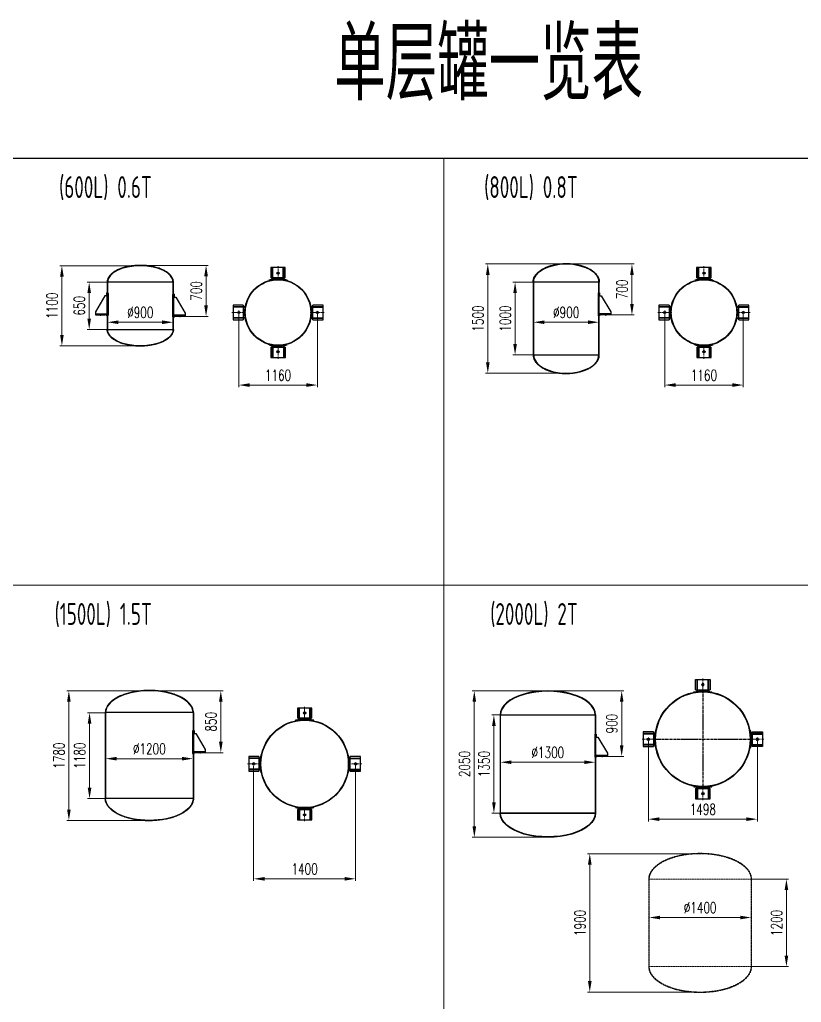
# Model space of a CAD drawing. Header units: inches. Extents: x -169 to 133840, y -13253 to 11464.
# Drawn here: x 54929 to 65666, y -2134 to 11364 of the extents above; entities that cross this region are included whole.
import ezdxf

# ---------------------------------------------------------------- set-up
doc = ezdxf.new("R2010")
doc.units = ezdxf.units.IN
doc.header["$MEASUREMENT"] = 0
for name, pattern in [('ACAD_ISO05W100', [33, 24, -3, 0, -3, 0, -3]), ('CENTER', [50.8, 31.75, -6.35, 6.35, -6.35]), ('DASHED2', [9.525, 6.35, -3.175])]:
    doc.linetypes.add(name, pattern=pattern)
for name, color, linetype, lineweight in [('00', 93, 'Continuous', 25), ('1', 1, 'Continuous', 15), ('cc', 93, 'Continuous', 15), ('sdh', 1, 'ACAD_ISO05W100', 13), ('中心线', 1, 'CENTER', 18)]:
    doc.layers.add(name, color=color, linetype=linetype, lineweight=lineweight)
doc.layers.add('3中心线层', color=1, linetype='CENTER')
doc.styles.get("Standard").update_dxf_attribs({"font": 'isocp.shx', "width": 0.707, "bigfont": 'hztxt.shx'})
doc.styles.add('style1', font='txt.shx', dxfattribs={"width": 0.7})
doc.dimstyles.new('iso-025', dxfattribs={"dimscale": 60, "dimtxt": 2.5, "dimasz": 2.5, "dimexe": 0.5, "dimexo": 0, "dimgap": 1, "dimtad": 1, "dimdec": 0, "dimdsep": 46, "dimtxsty": 'style1', "dimcen": 3, "dimclrd": 256, "dimclre": 256, "dimclrt": 256, "dimadec": 0, "dimazin": 2, "dimtfac": 1, "dimtdec": 0, "dimtmove": 0, "dimatfit": 0, "dimfxl": 0, "dimtolj": 1, "dimtzin": 0, "dimlwd": -1, "dimlwe": -1, "dimarcsym": 0})

# ---------------------------------------------------------------- blocks, each defined once
blk = doc.blocks.new('2t3')
for p, q in [((-4050, 4824), (-4050, 3474)), ((-4050, 4824), (-2738, 4824)), ((-4044, 3474), (-4044, 4824)), ((-2744, 4824), (-2744, 3474)), ((-2738, 4824), (-2738, 3474)), ((-4050, 3474), (-2738, 3474)), ((-2744, 3474), (-4044, 3474))]:
    blk.add_line(p, q)
for major_axis, ratio in [((656, 0), 0.504573), ((650, 0), 0.5)]:
    blk.add_ellipse((-3394, 4824), major_axis=major_axis, ratio=ratio, start_param=0, end_param=3.141593)
at = {"extrusion": (0, 0, -1)}
for major_axis, ratio in [((656, 0), 0.504573), ((650, 0), 0.5)]:
    blk.add_ellipse((-3394, 3474), major_axis=major_axis, ratio=ratio, start_param=0, end_param=3.141593, dxfattribs=at)
blk = doc.blocks.new('A1.5T3')
for p, q in [((5355, 15451), (5355, 15152)), ((5376, 15459), (5363, 15459)), ((5370, 15169), (5370, 15419)), ((5370, 15419), (5400, 15419)), ((5376, 15459), (5376, 15419)), ((5400, 15419), (5530, 15199)), ((5363, 15144), (5376, 15144)), ((5530, 15169), (5370, 15169)), ((5376, 15169), (5376, 15144)), ((5390, 15155), (5390, 15169)), ((5530, 15155), (5390, 15155)), ((5445, 15169), (5445, 15155)), ((5530, 15155), (5460, 15155)), ((5475, 15169), (5475, 15155)), ((5530, 15199), (5530, 15169)), ((5530, 15169), (5530, 15155))]:
    blk.add_line(p, q)
at = {"linetype": 'DASHED2'}
blk.add_line((5368, 15459), (5368, 15144), dxfattribs=at)
for centre, start, end in [((5363, 15451), 90, 180), ((5363, 15152), 180, 270)]:
    blk.add_arc(centre, 8, start, end)
at = {"layer": '中心线'}
blk.add_line((5460, 15144), (5460, 15182), dxfattribs=at)
blk = doc.blocks.new('*D4')
at = {"layer": 'cc'}
for p, q in [((61534, 1382), (61534, 1134)), ((62834, 1382), (62834, 1134)), ((61684, 1164), (62684, 1164))]:
    blk.add_line(p, q, dxfattribs=at)
for points in [[(61684, 1189), (61684, 1139), (61534, 1164)], [(62684, 1189), (62684, 1139), (62834, 1164)]]:
    blk.add_solid(points, dxfattribs=at)
at = {"layer": 'Defpoints', "color": 0}
for p in [(61534, 1382), (62834, 1382), (62834, 1164)]:
    blk.add_point(p, dxfattribs=at)
at = {"layer": 'cc', "insert": (62184, 1299), "char_height": 150, "attachment_point": 5, "style": 'style1'}
blk.add_mtext('\\A1;%%C1300', dxfattribs=at)
blk = doc.blocks.new('*D5')
at = {"layer": 'cc'}
for p, q in [((61528, 1814), (61413, 1814)), ((61443, 1664), (61443, 614)), ((61528, 464), (61413, 464))]:
    blk.add_line(p, q, dxfattribs=at)
for points in [[(61418, 1664), (61468, 1664), (61443, 1814)], [(61418, 614), (61468, 614), (61443, 464)]]:
    blk.add_solid(points, dxfattribs=at)
at = {"layer": 'Defpoints', "color": 0}
for p in [(61528, 1814), (61443, 464), (61528, 464)]:
    blk.add_point(p, dxfattribs=at)
at = {"layer": 'cc', "insert": (61308, 1139), "char_height": 150, "attachment_point": 5, "rotation": 90, "style": 'style1'}
blk.add_mtext('\\A1;1350', dxfattribs=at)
blk = doc.blocks.new('*D6')
at = {"layer": 'cc'}
for p, q in [((62184, 2145), (61144, 2145)), ((61174, 1995), (61174, 283)), ((62184, 133), (61144, 133))]:
    blk.add_line(p, q, dxfattribs=at)
for points in [[(61149, 1995), (61199, 1995), (61174, 2145)], [(61149, 283), (61199, 283), (61174, 133)]]:
    blk.add_solid(points, dxfattribs=at)
at = {"layer": 'Defpoints', "color": 0}
for p in [(62184, 2145), (61174, 133), (62184, 133)]:
    blk.add_point(p, dxfattribs=at)
at = {"layer": 'cc', "insert": (61039, 1139), "char_height": 150, "attachment_point": 5, "rotation": 90, "style": 'style1'}
blk.add_mtext('\\A1;2050', dxfattribs=at)
blk = doc.blocks.new('*D7')
at = {"layer": 'cc'}
for p, q in [((62184, 2145), (63228, 2145)), ((63198, 1995), (63198, 1395)), ((63002, 1245), (63228, 1245))]:
    blk.add_line(p, q, dxfattribs=at)
for points in [[(63173, 1995), (63223, 1995), (63198, 2145)], [(63173, 1395), (63223, 1395), (63198, 1245)]]:
    blk.add_solid(points, dxfattribs=at)
at = {"layer": 'Defpoints', "color": 0}
for p in [(62184, 2145), (63002, 1245), (63198, 1245)]:
    blk.add_point(p, dxfattribs=at)
at = {"layer": 'cc', "insert": (63063, 1695), "char_height": 150, "attachment_point": 5, "rotation": 90, "style": 'style1'}
blk.add_mtext('\\A1;900', dxfattribs=at)
blk = doc.blocks.new('A1.5T2')
for p, q in [((5072, 14699), (5070, 14691)), ((5095, 14664), (5095, 14524)), ((5095, 14664), (5115, 14664)), ((5115, 14524), (5115, 14684)), ((5115, 14684), (5115, 14654)), ((5115, 14664), (5115, 14524)), ((5115, 14654), (5123, 14654)), ((5123, 14683), (5123, 14524)), ((5123, 14664), (5267, 14664)), ((5267, 14683), (5267, 14524)), ((5275, 14654), (5267, 14654)), ((5275, 14684), (5275, 14524)), ((5275, 14664), (5295, 14664)), ((5295, 14524), (5295, 14664)), ((5317, 14699), (5319, 14691)), ((5095, 14524), (5295, 14524))]:
    blk.add_line(p, q)
blk.add_circle((5195, 14594), 15)
for radius, start, end in [(613, 258.2962, 270), (613, 258.2962, 281.7038), (605, 258.2962, 281.7038), (613, 270, 281.7038)]:
    blk.add_arc((5195, 15291), radius, start, end)
at = {"layer": '中心线'}
for p, q in [((5169, 14594), (5220, 14594)), ((5195, 14507), (5195, 14699))]:
    blk.add_line(p, q, dxfattribs=at)
blk = doc.blocks.new('*D13')
at = {"layer": 'cc'}
for p, q in [((63565, 1455), (63565, 352)), ((65062, 1455), (65062, 352)), ((63715, 382), (64912, 382))]:
    blk.add_line(p, q, dxfattribs=at)
for points in [[(63715, 407), (63715, 357), (63565, 382)], [(64912, 407), (64912, 357), (65062, 382)]]:
    blk.add_solid(points, dxfattribs=at)
at = {"layer": 'Defpoints', "color": 0}
for p in [(63565, 1455), (65062, 1455), (65062, 382)]:
    blk.add_point(p, dxfattribs=at)
at = {"layer": 'cc', "insert": (64313, 517), "char_height": 150, "attachment_point": 5, "style": 'style1'}
blk.add_mtext('\\A1;1498', dxfattribs=at)
blk = doc.blocks.new('*D83')
at = {"layer": 'cc'}
for p, q in [((61986, 7322), (61986, 7178)), ((62886, 7310), (62886, 7178)), ((62136, 7208), (62736, 7208))]:
    blk.add_line(p, q, dxfattribs=at)
for points in [[(62136, 7233), (62136, 7183), (61986, 7208)], [(62736, 7233), (62736, 7183), (62886, 7208)]]:
    blk.add_solid(points, dxfattribs=at)
at = {"layer": 'Defpoints', "color": 0}
for p in [(61986, 7322), (62886, 7310), (62886, 7208)]:
    blk.add_point(p, dxfattribs=at)
at = {"layer": 'cc', "insert": (62436, 7343), "char_height": 150, "attachment_point": 5, "style": 'style1'}
blk.add_mtext('\\A1;%%C900', dxfattribs=at)
blk = doc.blocks.new('*D82')
at = {"layer": 'cc'}
for p, q in [((61986, 7759), (61704, 7759)), ((61734, 7609), (61734, 6909)), ((61986, 6759), (61704, 6759))]:
    blk.add_line(p, q, dxfattribs=at)
for points in [[(61709, 7609), (61759, 7609), (61734, 7759)], [(61709, 6909), (61759, 6909), (61734, 6759)]]:
    blk.add_solid(points, dxfattribs=at)
at = {"layer": 'Defpoints', "color": 0}
for p in [(61986, 7759), (61734, 6759), (61986, 6759)]:
    blk.add_point(p, dxfattribs=at)
at = {"layer": 'cc', "insert": (61599, 7259), "char_height": 150, "attachment_point": 5, "rotation": 90, "style": 'style1'}
blk.add_mtext('\\A1;1000', dxfattribs=at)
blk = doc.blocks.new('*D86')
at = {"layer": 'cc'}
for p, q in [((62436, 8009), (61329, 8009)), ((61359, 7859), (61359, 6659)), ((62436, 6509), (61329, 6509))]:
    blk.add_line(p, q, dxfattribs=at)
for points in [[(61334, 7859), (61384, 7859), (61359, 8009)], [(61334, 6659), (61384, 6659), (61359, 6509)]]:
    blk.add_solid(points, dxfattribs=at)
at = {"layer": 'Defpoints', "color": 0}
for p in [(62436, 8009), (61359, 6509), (62436, 6509)]:
    blk.add_point(p, dxfattribs=at)
at = {"layer": 'cc', "insert": (61224, 7259), "char_height": 150, "attachment_point": 5, "rotation": 90, "style": 'style1'}
blk.add_mtext('\\A1;1500', dxfattribs=at)
blk = doc.blocks.new('*D85')
at = {"layer": 'cc'}
for p, q in [((62417, 8009), (63369, 8009)), ((63339, 7859), (63339, 7459)), ((63049, 7309), (63369, 7309))]:
    blk.add_line(p, q, dxfattribs=at)
for points in [[(63314, 7859), (63364, 7859), (63339, 8009)], [(63314, 7459), (63364, 7459), (63339, 7309)]]:
    blk.add_solid(points, dxfattribs=at)
at = {"layer": 'Defpoints', "color": 0}
for p in [(62417, 8009), (63049, 7309), (63339, 7309)]:
    blk.add_point(p, dxfattribs=at)
at = {"layer": 'cc', "insert": (63204, 7659), "char_height": 150, "attachment_point": 5, "rotation": 90, "style": 'style1'}
blk.add_mtext('\\A1;700', dxfattribs=at)
blk = doc.blocks.new('*D84')
at = {"layer": 'cc'}
for p, q in [((63789, 7317), (63789, 6315)), ((64868, 7314), (64868, 6315)), ((64718, 6345), (63939, 6345))]:
    blk.add_line(p, q, dxfattribs=at)
for points in [[(63939, 6370), (63939, 6320), (63789, 6345)], [(64718, 6370), (64718, 6320), (64868, 6345)]]:
    blk.add_solid(points, dxfattribs=at)
at = {"layer": 'Defpoints', "color": 0}
for p in [(63789, 7317), (64868, 7314), (63789, 6345)]:
    blk.add_point(p, dxfattribs=at)
at = {"layer": 'cc', "insert": (64328, 6480), "char_height": 150, "attachment_point": 5, "style": 'style1'}
blk.add_mtext('\\A1;1160', dxfattribs=at)
blk = doc.blocks.new('A$C62C40F03')
for p, q in [((157, 224), (17, 224)), ((17, 224), (17, 24)), ((17, 204), (177, 204)), ((157, 204), (17, 204)), ((178, 196), (17, 196)), ((147, 204), (147, 196)), ((180, 204), (147, 204)), ((157, 224), (157, 204)), ((157, 196), (157, 52)), ((191, 249), (199, 246)), ((178, 52), (17, 52)), ((180, 44), (17, 44)), ((17, 24), (157, 24)), ((147, 44), (147, 52)), ((157, 44), (157, 24)), ((191, 0), (199, 2))]:
    blk.add_line(p, q)
blk.add_circle((95, 124), 15)
for radius in [403, 395]:
    blk.add_arc((575, 124), radius, 162.0277, 197.9723)
at = {"layer": '中心线'}
for p, q in [((95, 150), (95, 99)), ((0, 124), (192, 124))]:
    blk.add_line(p, q, dxfattribs=at)
blk = doc.blocks.new('A$C4A6F5BDD')
blk.add_blockref('A$C62C40F03', (0, 0))
blk = doc.blocks.new('*D88')
at = {"layer": 'cc'}
for p, q in [((56110, 1261), (56110, 1183)), ((57310, 1269), (57310, 1183)), ((56260, 1213), (57160, 1213))]:
    blk.add_line(p, q, dxfattribs=at)
for points in [[(56260, 1238), (56260, 1188), (56110, 1213)], [(57160, 1238), (57160, 1188), (57310, 1213)]]:
    blk.add_solid(points, dxfattribs=at)
at = {"layer": 'Defpoints', "color": 0}
for p in [(56110, 1261), (57310, 1269), (57310, 1213)]:
    blk.add_point(p, dxfattribs=at)
at = {"layer": 'cc', "insert": (56710, 1348), "char_height": 150, "attachment_point": 5, "style": 'style1'}
blk.add_mtext('\\A1;%%C1200', dxfattribs=at)
blk = doc.blocks.new('*D89')
at = {"layer": 'cc'}
for p, q in [((56110, 1845), (55859, 1845)), ((55889, 1695), (55889, 815)), ((56110, 665), (55859, 665))]:
    blk.add_line(p, q, dxfattribs=at)
for points in [[(55864, 1695), (55914, 1695), (55889, 1845)], [(55864, 815), (55914, 815), (55889, 665)]]:
    blk.add_solid(points, dxfattribs=at)
at = {"layer": 'Defpoints', "color": 0}
for p in [(56110, 1845), (55889, 665), (56110, 665)]:
    blk.add_point(p, dxfattribs=at)
at = {"layer": 'cc', "insert": (55754, 1255), "char_height": 150, "attachment_point": 5, "rotation": 90, "style": 'style1'}
blk.add_mtext('\\A1;1180', dxfattribs=at)
blk = doc.blocks.new('*D90')
at = {"layer": 'cc'}
for p, q in [((56710, 2145), (55575, 2145)), ((55605, 1995), (55605, 515)), ((56710, 365), (55575, 365))]:
    blk.add_line(p, q, dxfattribs=at)
for points in [[(55580, 1995), (55630, 1995), (55605, 2145)], [(55580, 515), (55630, 515), (55605, 365)]]:
    blk.add_solid(points, dxfattribs=at)
at = {"layer": 'Defpoints', "color": 0}
for p in [(56710, 2145), (55605, 365), (56710, 365)]:
    blk.add_point(p, dxfattribs=at)
at = {"layer": 'cc', "insert": (55470, 1255), "char_height": 150, "attachment_point": 5, "rotation": 90, "style": 'style1'}
blk.add_mtext('\\A1;1780', dxfattribs=at)
blk = doc.blocks.new('*D91')
at = {"layer": 'cc'}
for p, q in [((56710, 2145), (57722, 2145)), ((57692, 1995), (57692, 1445)), ((57478, 1295), (57722, 1295))]:
    blk.add_line(p, q, dxfattribs=at)
for points in [[(57667, 1995), (57717, 1995), (57692, 2145)], [(57667, 1445), (57717, 1445), (57692, 1295)]]:
    blk.add_solid(points, dxfattribs=at)
at = {"layer": 'Defpoints', "color": 0}
for p in [(56710, 2145), (57478, 1295), (57692, 1295)]:
    blk.add_point(p, dxfattribs=at)
at = {"layer": 'cc', "insert": (57557, 1720), "char_height": 150, "attachment_point": 5, "rotation": 90, "style": 'style1'}
blk.add_mtext('\\A1;850', dxfattribs=at)
blk = doc.blocks.new('*D92')
at = {"layer": 'cc'}
for p, q in [((58143, 1116), (58143, -467)), ((59543, 1116), (59543, -467)), ((58293, -437), (59393, -437))]:
    blk.add_line(p, q, dxfattribs=at)
for points in [[(58293, -412), (58293, -462), (58143, -437)], [(59393, -412), (59393, -462), (59543, -437)]]:
    blk.add_solid(points, dxfattribs=at)
at = {"layer": 'Defpoints', "color": 0}
for p in [(58143, 1116), (59543, 1116), (59543, -437)]:
    blk.add_point(p, dxfattribs=at)
at = {"layer": 'cc', "insert": (58843, -302), "char_height": 150, "attachment_point": 5, "style": 'style1'}
blk.add_mtext('\\A1;1400', dxfattribs=at)
blk = doc.blocks.new('*D138')
at = {"layer": 'cc'}
for p, q in [((64276, -93), (62730, -93)), ((62760, -243), (62760, -1843)), ((64276, -1993), (62730, -1993))]:
    blk.add_line(p, q, dxfattribs=at)
for points in [[(62735, -243), (62785, -243), (62760, -93)], [(62735, -1843), (62785, -1843), (62760, -1993)]]:
    blk.add_solid(points, dxfattribs=at)
at = {"layer": 'Defpoints', "color": 0}
for p in [(64276, -93), (62760, -1993), (64276, -1993)]:
    blk.add_point(p, dxfattribs=at)
at = {"layer": 'cc', "insert": (62625, -1043), "char_height": 150, "attachment_point": 5, "rotation": 90, "style": 'style1'}
blk.add_mtext('\\A1;1900', dxfattribs=at)
blk = doc.blocks.new('*D139')
at = {"layer": 'cc'}
for p, q in [((64982, -443), (65491, -443)), ((65461, -593), (65461, -1493)), ((64982, -1643), (65491, -1643))]:
    blk.add_line(p, q, dxfattribs=at)
for points in [[(65436, -593), (65486, -593), (65461, -443)], [(65436, -1493), (65486, -1493), (65461, -1643)]]:
    blk.add_solid(points, dxfattribs=at)
at = {"layer": 'Defpoints', "color": 0}
for p in [(64982, -443), (64982, -1643), (65461, -1643)]:
    blk.add_point(p, dxfattribs=at)
at = {"layer": 'cc', "insert": (65326, -1043), "char_height": 150, "attachment_point": 5, "rotation": 90, "style": 'style1'}
blk.add_mtext('\\A1;1200', dxfattribs=at)
blk = doc.blocks.new('*D140')
at = {"layer": 'cc'}
for p, q in [((63576, -898), (63576, -999)), ((64976, -894), (64976, -999)), ((63726, -969), (64826, -969))]:
    blk.add_line(p, q, dxfattribs=at)
for points in [[(63726, -944), (63726, -994), (63576, -969)], [(64826, -944), (64826, -994), (64976, -969)]]:
    blk.add_solid(points, dxfattribs=at)
at = {"layer": 'Defpoints', "color": 0}
for p in [(63576, -898), (64976, -894), (64976, -969)]:
    blk.add_point(p, dxfattribs=at)
at = {"layer": 'cc', "insert": (64276, -834), "char_height": 150, "attachment_point": 5, "style": 'style1'}
blk.add_mtext('\\A1;%%C1400', dxfattribs=at)
blk = doc.blocks.new('*D151')
at = {"layer": 'cc'}
for p, q in [((57939, 7317), (57939, 6315)), ((59018, 7314), (59018, 6315)), ((58868, 6345), (58089, 6345))]:
    blk.add_line(p, q, dxfattribs=at)
for points in [[(58089, 6370), (58089, 6320), (57939, 6345)], [(58868, 6370), (58868, 6320), (59018, 6345)]]:
    blk.add_solid(points, dxfattribs=at)
at = {"layer": 'Defpoints', "color": 0}
for p in [(57939, 7317), (59018, 7314), (57939, 6345)]:
    blk.add_point(p, dxfattribs=at)
at = {"layer": 'cc', "insert": (58478, 6480), "char_height": 150, "attachment_point": 5, "style": 'style1'}
blk.add_mtext('\\A1;1160', dxfattribs=at)
blk = doc.blocks.new('*D150')
at = {"layer": 'cc'}
for p, q in [((56586, 7989), (57519, 7989)), ((57489, 7839), (57489, 7439)), ((57204, 7289), (57519, 7289))]:
    blk.add_line(p, q, dxfattribs=at)
for points in [[(57464, 7839), (57514, 7839), (57489, 7989)], [(57464, 7439), (57514, 7439), (57489, 7289)]]:
    blk.add_solid(points, dxfattribs=at)
at = {"layer": 'Defpoints', "color": 0}
for p in [(56586, 7989), (57204, 7289), (57489, 7289)]:
    blk.add_point(p, dxfattribs=at)
at = {"layer": 'cc', "insert": (57354, 7639), "char_height": 150, "attachment_point": 5, "rotation": 90, "style": 'style1'}
blk.add_mtext('\\A1;700', dxfattribs=at)
blk = doc.blocks.new('*D152')
at = {"layer": 'cc'}
for p, q in [((56586, 7984), (55479, 7984)), ((55509, 7834), (55509, 7034)), ((56586, 6884), (55479, 6884))]:
    blk.add_line(p, q, dxfattribs=at)
for points in [[(55484, 7834), (55534, 7834), (55509, 7984)], [(55484, 7034), (55534, 7034), (55509, 6884)]]:
    blk.add_solid(points, dxfattribs=at)
at = {"layer": 'Defpoints', "color": 0}
for p in [(56586, 7984), (55509, 6884), (56586, 6884)]:
    blk.add_point(p, dxfattribs=at)
at = {"layer": 'cc', "insert": (55374, 7434), "char_height": 150, "attachment_point": 5, "rotation": 90, "style": 'style1'}
blk.add_mtext('\\A1;1100', dxfattribs=at)
blk = doc.blocks.new('*D149')
at = {"layer": 'cc'}
for p, q in [((56136, 7759), (55854, 7759)), ((55884, 7609), (55884, 7259)), ((56136, 7109), (55854, 7109))]:
    blk.add_line(p, q, dxfattribs=at)
for points in [[(55859, 7609), (55909, 7609), (55884, 7759)], [(55859, 7259), (55909, 7259), (55884, 7109)]]:
    blk.add_solid(points, dxfattribs=at)
at = {"layer": 'Defpoints', "color": 0}
for p in [(56136, 7759), (55884, 7109), (56136, 7109)]:
    blk.add_point(p, dxfattribs=at)
at = {"layer": 'cc', "insert": (55749, 7434), "char_height": 150, "attachment_point": 5, "rotation": 90, "style": 'style1'}
blk.add_mtext('\\A1;650', dxfattribs=at)
blk = doc.blocks.new('*D148')
at = {"layer": 'cc'}
for p, q in [((56136, 7322), (56136, 7178)), ((57036, 7310), (57036, 7178)), ((56286, 7208), (56886, 7208))]:
    blk.add_line(p, q, dxfattribs=at)
for points in [[(56286, 7233), (56286, 7183), (56136, 7208)], [(56886, 7233), (56886, 7183), (57036, 7208)]]:
    blk.add_solid(points, dxfattribs=at)
at = {"layer": 'Defpoints', "color": 0}
for p in [(56136, 7322), (57036, 7310), (57036, 7208)]:
    blk.add_point(p, dxfattribs=at)
at = {"layer": 'cc', "insert": (56586, 7343), "char_height": 150, "attachment_point": 5, "style": 'style1'}
blk.add_mtext('\\A1;%%C900', dxfattribs=at)

msp = doc.modelspace()

# ---------------------------------------------------------------- linework, layer by layer
for p, q in [((57041, 7759.3), (56131, 7759.3)), ((56131, 7759.3), (56131, 7109.3)), ((56136, 7759.3), (56136, 7109.3)), ((57036, 7109.3), (57036, 7759.3)), ((57041, 7109.3), (57041, 7759.3)), ((61981, 7759.3), (61981, 6759.3)), ((62886, 7759.3), (61986, 7759.3)), ((61986, 7759.3), (61986, 6759.3)), ((62886, 6759.3), (62886, 7759.3)), ((62891, 6759.3), (62891, 7759.3)), ((56136, 7109.3), (57036, 7109.3)), ((61986, 6759.3), (62886, 6759.3)), ((58943.2, 1909.2), (58743.2, 1909.2)), ((58743.2, 1909.2), (58743.2, 1769.2)), ((58763.2, 1749.2), (58763.2, 1909.2)), ((58771.2, 1750.4), (58771.2, 1909.2)), ((58915.2, 1750.4), (58915.2, 1909.2)), ((58923.2, 1909.2), (58923.2, 1749.2)), ((58923.2, 1769.2), (58923.2, 1909.2)), ((58943.2, 1769.2), (58943.2, 1909.2)), ((56105.2, 1845.2), (56105.2, 665.2)), ((57310.2, 1845.2), (56110.2, 1845.2)), ((56110.2, 1845.2), (56110.2, 665.2)), ((57310.2, 1845.2), (57310.2, 665.2)), ((57315.2, 1845.2), (57315.2, 665.2)), ((58763.2, 1769.2), (58743.2, 1769.2)), ((58763.2, 1779.2), (58771.2, 1779.2)), ((58915.2, 1769.2), (58771.2, 1769.2)), ((58923.2, 1779.2), (58915.2, 1779.2)), ((58923.2, 1749.2), (58923.2, 1779.2)), ((58943.2, 1769.2), (58923.2, 1769.2)), ((58720.4, 1733.8), (58718.8, 1741.7)), ((58965.9, 1733.8), (58967.5, 1741.7)), ((58075.4, 1241.4), (58075.4, 1041.4)), ((58215.4, 1241.4), (58075.4, 1241.4)), ((58215.4, 1221.4), (58075.4, 1221.4)), ((58075.4, 1221.4), (58235.4, 1221.4)), ((58235.4, 1221.4), (58205.4, 1221.4)), ((58205.4, 1221.4), (58205.4, 1213.4)), ((58215.4, 1241.4), (58215.4, 1221.4)), ((58250.7, 1264.1), (58242.9, 1265.7)), ((59435.6, 1264.1), (59443.4, 1265.7)), ((59450.9, 1221.4), (59610.9, 1221.4)), ((59470.9, 1221.4), (59470.9, 1241.4)), ((59610.9, 1241.4), (59470.9, 1241.4)), ((59480.9, 1221.4), (59480.9, 1213.4)), ((59610.9, 1041.4), (59610.9, 1241.4)), ((58234.2, 1213.4), (58075.4, 1213.4)), ((58215.4, 1213.4), (58215.4, 1069.4)), ((59452.1, 1213.4), (59610.9, 1213.4)), ((59470.9, 1069.4), (59470.9, 1213.4)), ((58234.2, 1069.4), (58075.4, 1069.4)), ((58235.4, 1061.4), (58075.4, 1061.4)), ((58075.4, 1041.4), (58215.4, 1041.4)), ((58205.4, 1061.4), (58205.4, 1069.4)), ((58215.4, 1061.4), (58215.4, 1041.4)), ((58250.7, 1018.7), (58242.9, 1017)), ((59435.6, 1018.7), (59443.4, 1017)), ((59450.9, 1061.4), (59480.9, 1061.4)), ((59610.9, 1061.4), (59450.9, 1061.4)), ((59452.1, 1069.4), (59610.9, 1069.4)), ((59470.9, 1041.4), (59470.9, 1061.4)), ((59470.9, 1061.4), (59610.9, 1061.4)), ((59470.9, 1041.4), (59610.9, 1041.4)), ((59480.9, 1061.4), (59480.9, 1069.4)), ((57310.2, 665.2), (56110.2, 665.2)), ((58720.4, 549), (58718.8, 541.1)), ((58965.9, 549), (58967.5, 541.1)), ((58743.2, 513.6), (58763.2, 513.6)), ((58743.2, 513.6), (58743.2, 373.6)), ((58763.2, 533.6), (58763.2, 503.6)), ((58763.2, 373.6), (58763.2, 533.6)), ((58763.2, 513.6), (58763.2, 373.6)), ((58763.2, 503.6), (58771.2, 503.6)), ((58771.2, 532.4), (58771.2, 373.6)), ((58771.2, 513.6), (58915.2, 513.6)), ((58915.2, 532.4), (58915.2, 373.6)), ((58923.2, 503.6), (58915.2, 503.6)), ((58923.2, 533.6), (58923.2, 373.6)), ((58923.2, 513.6), (58943.2, 513.6)), ((58943.2, 373.6), (58943.2, 513.6)), ((58743.2, 373.6), (58943.2, 373.6))]:
    msp.add_line(p, q)
for centre, radius in [((58478.3, 7342), 455), ((58478.3, 7342), 450), ((58478.3, 7342), 450), ((58478.3, 7342), 450), ((64328.3, 7342), 455), ((64328.3, 7342), 450), ((64328.3, 7342), 450), ((64328.3, 7342), 450), ((64313.3, 1480.3), 656), ((64313.3, 1480.3), 650), ((58843.2, 1841.2), 15), ((58843.2, 1141.4), 605), ((58843.2, 1141.4), 600), ((58143.4, 1141.4), 15), ((59542.9, 1141.4), 15), ((58843.2, 441.6), 15)]:
    msp.add_circle(centre, radius)
for radius, start, end in [(613, 78.29618, 101.70382), (613, 90, 101.70382), (605, 78.29618, 101.70382), (613, 78.29618, 90), (613, 168.29618, 180), (613, 168.29618, 191.70382), (605, 168.29618, 191.70382), (605, 348.29618, 11.70382), (613, 348.29618, 11.70382), (613, 0, 11.70382), (613, 180, 191.70382), (613, 348.29618, 0), (613, 258.29618, 281.70382), (613, 258.29618, 270), (605, 258.29618, 281.70382), (613, 270, 281.70382)]:
    msp.add_arc((58843.2, 1141.4), radius, start, end)
for centre, major_axis, ratio in [((56586, 7759.3), (-450, 0), 0.5), ((62436, 6759.3), (450, 0), 0.5555556), ((56710.2, 1845.2), (-600, 0), 0.5)]:
    msp.add_ellipse(centre, major_axis=major_axis, ratio=ratio, start_param=3.1415927, end_param=6.2831853)
at = {"extrusion": (0, 0, -1)}
for centre, major_axis, ratio in [((62436, 7759.3), (450, 0), 0.5555556), ((56586, 7109.3), (-450, 0), 0.5), ((56710.2, 665.2), (-600, 0), 0.5)]:
    msp.add_ellipse(centre, major_axis=major_axis, ratio=ratio, start_param=3.1415927, end_param=6.2831853, dxfattribs=at)
for points, knots in [([(57041, 7759.3), (57041, 7766.5), (57040.3, 7773.8), (57037.6, 7788.3), (57035.6, 7795.4), (57028.9, 7813.4), (57023.3, 7824), (57009.3, 7844.6), (57000.9, 7854.6), (56981.4, 7873.9), (56970.3, 7883.2), (56945.7, 7900.9), (56932.2, 7909.2), (56903, 7924.9), (56887.3, 7932.2), (56854.1, 7945.6), (56836.5, 7951.8), (56799.9, 7962.7), (56780.8, 7967.5), (56741.5, 7975.8), (56721.3, 7979.2), (56680.1, 7984.6), (56659.1, 7986.6), (56616.9, 7989), (56595.5, 7989.5), (56553, 7988.9), (56531.7, 7987.9), (56489.8, 7984.4), (56469, 7981.8), (56428.4, 7975.4), (56408.6, 7971.4), (56370.2, 7962.2), (56351.6, 7956.9), (56316.2, 7945), (56299.3, 7938.4), (56267.4, 7924.1), (56252.5, 7916.4), (56224.9, 7900), (56212.3, 7891.3), (56189.5, 7873), (56179.4, 7863.4), (56161.9, 7843.6), (56154.5, 7833.3), (56142.6, 7812.3), (56138.1, 7801.5), (56132.4, 7780.2), (56131, 7769.7), (56131, 7759.3)], [3.1415927, 3.1415927, 3.1415927, 3.1415927, 3.2343942, 3.2343942, 3.3271956, 3.3271956, 3.4683116, 3.4683116, 3.6094276, 3.6094276, 3.7505436, 3.7505436, 3.8916596, 3.8916596, 4.0327756, 4.0327756, 4.1738915, 4.1738915, 4.3150075, 4.3150075, 4.4561235, 4.4561235, 4.5972395, 4.5972395, 4.7383555, 4.7383555, 4.8794715, 4.8794715, 5.0205874, 5.0205874, 5.1617034, 5.1617034, 5.3028194, 5.3028194, 5.4439354, 5.4439354, 5.5850514, 5.5850514, 5.7261673, 5.7261673, 5.8672833, 5.8672833, 6.0083993, 6.0083993, 6.1495153, 6.1495153, 6.2831853, 6.2831853, 6.2831853, 6.2831853]), ([(61981, 7759.3), (61981, 7767.3), (61981.7, 7775.4), (61984.9, 7794.7), (61988.2, 7806), (61997.4, 7828.2), (62003.2, 7839), (62017.5, 7860.2), (62025.9, 7870.5), (62044.9, 7890.4), (62055.6, 7899.9), (62079.1, 7918.1), (62092, 7926.8), (62119.5, 7943), (62134.2, 7950.6), (62165.3, 7964.7), (62181.7, 7971.2), (62215.8, 7982.8), (62233.6, 7988), (62270.1, 7997), (62288.9, 8000.9), (62327.3, 8007.2), (62346.8, 8009.6), (62386.3, 8013), (62406.2, 8014), (62446.2, 8014.5), (62466.2, 8014), (62505.9, 8011.5), (62525.6, 8009.5), (62564.4, 8004.2), (62583.5, 8000.8), (62620.7, 7992.7), (62638.8, 7987.9), (62673.8, 7977.1), (62690.7, 7971), (62722.8, 7957.7), (62738.1, 7950.5), (62766.9, 7934.9), (62780.3, 7926.6), (62805.2, 7909), (62816.6, 7899.7), (62837.2, 7880.4), (62846.3, 7870.3), (62862.2, 7849.5), (62868.9, 7838.8), (62879.8, 7816.9), (62883.9, 7805.8), (62889.5, 7783.2), (62890.9, 7771.7), (62891, 7760), (62891, 7759.6), (62891, 7759.3)], [3.1415927, 3.1415927, 3.1415927, 3.1415927, 3.2347411, 3.2347411, 3.3671062, 3.3671062, 3.4994713, 3.4994713, 3.6318364, 3.6318364, 3.7642015, 3.7642015, 3.8965666, 3.8965666, 4.0289318, 4.0289318, 4.1612969, 4.1612969, 4.293662, 4.293662, 4.4260271, 4.4260271, 4.5583922, 4.5583922, 4.6907573, 4.6907573, 4.8231225, 4.8231225, 4.9554876, 4.9554876, 5.0878527, 5.0878527, 5.2202178, 5.2202178, 5.3525829, 5.3525829, 5.484948, 5.484948, 5.6173132, 5.6173132, 5.7496783, 5.7496783, 5.8820434, 5.8820434, 6.0144085, 6.0144085, 6.1467736, 6.1467736, 6.2791388, 6.2791388, 6.2831853, 6.2831853, 6.2831853, 6.2831853]), ([(57041, 7109.3), (57041, 7102), (57040.3, 7094.7), (57037.6, 7080.3), (57035.6, 7073.1), (57028.9, 7055.2), (57023.3, 7044.6), (57009.3, 7023.9), (57000.9, 7013.9), (56981.4, 6994.6), (56970.3, 6985.3), (56945.7, 6967.7), (56932.2, 6959.3), (56903, 6943.7), (56887.3, 6936.3), (56854.1, 6922.9), (56836.5, 6916.8), (56799.9, 6905.9), (56780.8, 6901), (56741.5, 6892.8), (56721.3, 6889.4), (56680.1, 6884), (56659.1, 6882), (56616.9, 6879.5), (56595.5, 6879.1), (56553, 6879.6), (56531.7, 6880.7), (56489.8, 6884.2), (56469, 6886.7), (56428.4, 6893.2), (56408.6, 6897.1), (56370.2, 6906.4), (56351.6, 6911.7), (56316.2, 6923.6), (56299.3, 6930.1), (56267.4, 6944.4), (56252.5, 6952.1), (56224.9, 6968.6), (56212.3, 6977.3), (56189.5, 6995.6), (56179.4, 7005.1), (56161.9, 7025), (56154.5, 7035.2), (56142.6, 7056.3), (56138.1, 7067.1), (56132.4, 7088.3), (56131, 7098.8), (56131, 7109.3)], [3.1415927, 3.1415927, 3.1415927, 3.1415927, 3.2343942, 3.2343942, 3.3271956, 3.3271956, 3.4683116, 3.4683116, 3.6094276, 3.6094276, 3.7505436, 3.7505436, 3.8916596, 3.8916596, 4.0327756, 4.0327756, 4.1738915, 4.1738915, 4.3150075, 4.3150075, 4.4561235, 4.4561235, 4.5972395, 4.5972395, 4.7383555, 4.7383555, 4.8794715, 4.8794715, 5.0205874, 5.0205874, 5.1617034, 5.1617034, 5.3028194, 5.3028194, 5.4439354, 5.4439354, 5.5850514, 5.5850514, 5.7261673, 5.7261673, 5.8672833, 5.8672833, 6.0083993, 6.0083993, 6.1495153, 6.1495153, 6.2831853, 6.2831853, 6.2831853, 6.2831853]), ([(61981, 6759.3), (61981, 6751.2), (61981.7, 6743.2), (61984.9, 6723.8), (61988.2, 6712.5), (61997.4, 6690.4), (62003.2, 6679.5), (62017.5, 6658.3), (62025.9, 6648), (62044.9, 6628.2), (62055.6, 6618.6), (62079.1, 6600.4), (62092, 6591.8), (62119.5, 6575.5), (62134.2, 6567.9), (62165.3, 6553.8), (62181.7, 6547.4), (62215.8, 6535.7), (62233.6, 6530.5), (62270.1, 6521.5), (62288.9, 6517.7), (62327.3, 6511.4), (62346.8, 6509), (62386.3, 6505.5), (62406.2, 6504.6), (62446.2, 6504.1), (62466.2, 6504.6), (62505.9, 6507), (62525.6, 6509), (62564.4, 6514.3), (62583.5, 6517.7), (62620.7, 6525.9), (62638.8, 6530.6), (62673.8, 6541.5), (62690.7, 6547.5), (62722.8, 6560.8), (62738.1, 6568.1), (62766.9, 6583.6), (62780.3, 6592), (62805.2, 6609.6), (62816.6, 6618.8), (62837.2, 6638.2), (62846.3, 6648.2), (62862.2, 6669), (62868.9, 6679.7), (62879.8, 6701.6), (62883.9, 6712.8), (62889.5, 6735.4), (62890.9, 6746.8), (62891, 6758.6), (62891, 6758.9), (62891, 6759.3)], [3.1415927, 3.1415927, 3.1415927, 3.1415927, 3.2347411, 3.2347411, 3.3671062, 3.3671062, 3.4994713, 3.4994713, 3.6318364, 3.6318364, 3.7642015, 3.7642015, 3.8965666, 3.8965666, 4.0289318, 4.0289318, 4.1612969, 4.1612969, 4.293662, 4.293662, 4.4260271, 4.4260271, 4.5583922, 4.5583922, 4.6907573, 4.6907573, 4.8231225, 4.8231225, 4.9554876, 4.9554876, 5.0878527, 5.0878527, 5.2202178, 5.2202178, 5.3525829, 5.3525829, 5.484948, 5.484948, 5.6173132, 5.6173132, 5.7496783, 5.7496783, 5.8820434, 5.8820434, 6.0144085, 6.0144085, 6.1467736, 6.1467736, 6.2791388, 6.2791388, 6.2831853, 6.2831853, 6.2831853, 6.2831853]), ([(57315.2, 1845.2), (57315.2, 1854.3), (57314.4, 1863.4), (57311.2, 1881.5), (57308.8, 1890.5), (57300.9, 1912.8), (57294.3, 1926.1), (57277.9, 1951.9), (57267.9, 1964.5), (57245, 1988.8), (57231.9, 2000.6), (57202.8, 2023.1), (57186.8, 2033.9), (57152.1, 2054.2), (57133.4, 2063.8), (57093.7, 2081.7), (57072.7, 2089.9), (57028.8, 2105), (57005.8, 2111.8), (56958.3, 2123.8), (56933.7, 2129), (56883.5, 2137.8), (56857.8, 2141.3), (56805.7, 2146.7), (56779.3, 2148.5), (56726.3, 2150.4), (56699.6, 2150.4), (56646.5, 2148.8), (56620.1, 2147.1), (56567.9, 2142), (56542.2, 2138.5), (56491.8, 2130), (56467.1, 2124.9), (56419.4, 2113.1), (56396.3, 2106.4), (56352.1, 2091.6), (56330.9, 2083.4), (56290.9, 2065.7), (56272.1, 2056.2), (56237.1, 2036.1), (56220.8, 2025.4), (56191.4, 2003), (56178.1, 1991.3), (56154.6, 1967), (56144.5, 1954.5), (56127.6, 1928.8), (56120.8, 1915.6), (56110.8, 1888.8), (56107.5, 1875.2), (56105.5, 1856.1), (56105.2, 1850.6), (56105.2, 1845.2)], [3.1415927, 3.1415927, 3.1415927, 3.1415927, 3.2296779, 3.2296779, 3.3177632, 3.3177632, 3.4501527, 3.4501527, 3.5825423, 3.5825423, 3.7149318, 3.7149318, 3.8473214, 3.8473214, 3.979711, 3.979711, 4.1121005, 4.1121005, 4.2444901, 4.2444901, 4.3768796, 4.3768796, 4.5092692, 4.5092692, 4.6416587, 4.6416587, 4.7740483, 4.7740483, 4.9064379, 4.9064379, 5.0388274, 5.0388274, 5.171217, 5.171217, 5.3036065, 5.3036065, 5.4359961, 5.4359961, 5.5683856, 5.5683856, 5.7007752, 5.7007752, 5.8331648, 5.8331648, 5.9655543, 5.9655543, 6.0979439, 6.0979439, 6.2303334, 6.2303334, 6.2831853, 6.2831853, 6.2831853, 6.2831853]), ([(57315.2, 665.2), (57315.2, 656.1), (57314.4, 647), (57311.2, 628.9), (57308.8, 619.8), (57300.9, 597.5), (57294.3, 584.3), (57277.9, 558.5), (57267.9, 545.9), (57245, 521.5), (57231.9, 509.8), (57202.8, 487.2), (57186.8, 476.5), (57152.1, 456.1), (57133.4, 446.5), (57093.7, 428.7), (57072.7, 420.4), (57028.8, 405.4), (57005.8, 398.6), (56958.3, 386.6), (56933.7, 381.4), (56883.5, 372.6), (56857.8, 369.1), (56805.7, 363.7), (56779.3, 361.9), (56726.3, 360), (56699.6, 359.9), (56646.5, 361.6), (56620.1, 363.3), (56567.9, 368.4), (56542.2, 371.8), (56491.8, 380.4), (56467.1, 385.5), (56419.4, 397.2), (56396.3, 403.9), (56352.1, 418.8), (56330.9, 426.9), (56290.9, 444.6), (56272.1, 454.1), (56237.1, 474.3), (56220.8, 485), (56191.4, 507.4), (56178.1, 519.1), (56154.6, 543.3), (56144.5, 555.9), (56127.6, 581.6), (56120.8, 594.8), (56110.8, 621.6), (56107.5, 635.1), (56105.5, 654.3), (56105.2, 659.7), (56105.2, 665.2)], [3.1415927, 3.1415927, 3.1415927, 3.1415927, 3.2296779, 3.2296779, 3.3177632, 3.3177632, 3.4501527, 3.4501527, 3.5825423, 3.5825423, 3.7149318, 3.7149318, 3.8473214, 3.8473214, 3.979711, 3.979711, 4.1121005, 4.1121005, 4.2444901, 4.2444901, 4.3768796, 4.3768796, 4.5092692, 4.5092692, 4.6416587, 4.6416587, 4.7740483, 4.7740483, 4.9064379, 4.9064379, 5.0388274, 5.0388274, 5.171217, 5.171217, 5.3036065, 5.3036065, 5.4359961, 5.4359961, 5.5683856, 5.5683856, 5.7007752, 5.7007752, 5.8331648, 5.8331648, 5.9655543, 5.9655543, 6.0979439, 6.0979439, 6.2303334, 6.2303334, 6.2831853, 6.2831853, 6.2831853, 6.2831853])]:
    msp.add_open_spline(points, degree=3, knots=knots)
at = {"layer": '00', "color": 7}
msp.add_line((72454.3, 9459.1), (49054.3, 9459.1), dxfattribs=at)
at = {"layer": '1', "ltscale": 2.5}
for p, q in [((60754.3, 9459.1), (60754.3, -13252.7)), ((49054.3, 3595), (72454.3, 3595))]:
    msp.add_line(p, q, dxfattribs=at)
at = {"layer": '3中心线层'}
for p, q in [((64313.3, 2139.3), (64313.3, 821.3)), ((63654.3, 1480.3), (64972.3, 1480.3))]:
    msp.add_line(p, q, dxfattribs=at)
at = {"layer": 'sdh'}
for p, q in [((63570.1, -442.6), (64982.1, -442.6)), ((63570.1, -442.6), (63570.1, -1642.6)), ((63576.1, -442.6), (63576.1, -1642.6)), ((64976.1, -442.6), (64976.1, -1642.6)), ((64982.1, -442.6), (64982.1, -1642.6)), ((63570.1, -1642.6), (64982.1, -1642.6))]:
    msp.add_line(p, q, dxfattribs=at)
msp.add_ellipse((64276.1, -442.6), major_axis=(-700, 0), ratio=0.5, start_param=3.1415927, end_param=6.2831853, dxfattribs=at)
at = {"layer": 'sdh', "extrusion": (0, 0, -1)}
msp.add_ellipse((64276.1, -1642.6), major_axis=(-700, 0), ratio=0.5, start_param=3.1415927, end_param=6.2831853, dxfattribs=at)
at = {"layer": 'sdh'}
for points in [[(64982.1, -442.6), (64982.1, -432.4), (64981.2, -422.1), (64977.8, -401.8), (64975.2, -391.7), (64966.7, -366.8), (64959.7, -352.1), (64942.2, -323.3), (64931.7, -309.2), (64907.3, -282), (64893.4, -268.7), (64862.4, -243.3), (64845.4, -231.1), (64808.4, -207.9), (64788.5, -196.9), (64746.1, -176.2), (64723.7, -166.6), (64676.5, -148.8), (64651.8, -140.6), (64600.6, -125.9), (64574.1, -119.4), (64519.7, -108), (64491.7, -103.2), (64434.9, -95.3), (64406, -92.3), (64347.6, -88.1), (64318.2, -86.9), (64259.2, -86.4), (64229.7, -87), (64171.1, -90.2), (64142, -92.7), (64084.7, -99.5), (64056.4, -103.8), (64001.2, -114.2), (63974.2, -120.3), (63922, -134), (63896.8, -141.7), (63848.4, -158.7), (63825.2, -167.9), (63781.4, -187.8), (63760.7, -198.4), (63722.1, -220.9), (63704.3, -232.8), (63671.5, -257.6), (63656.7, -270.6), (63630.4, -297.4), (63618.9, -311.2), (63599.4, -339.6), (63591.4, -354.2), (63579.1, -383.7), (63574.8, -398.7), (63570.8, -423.4), (63570.1, -433), (63570.1, -442.6)], [(64982.1, -1642.6), (64982.1, -1652.8), (64981.2, -1663), (64977.8, -1683.3), (64975.2, -1693.4), (64966.7, -1718.3), (64959.7, -1733.1), (64942.2, -1761.8), (64931.7, -1775.9), (64907.3, -1803.2), (64893.4, -1816.4), (64862.4, -1841.8), (64845.4, -1854), (64808.4, -1877.2), (64788.5, -1888.2), (64746.1, -1908.9), (64723.7, -1918.6), (64676.5, -1936.4), (64651.8, -1944.5), (64600.6, -1959.2), (64574.1, -1965.8), (64519.7, -1977.1), (64491.7, -1981.9), (64434.9, -1989.8), (64406, -1992.8), (64347.6, -1997), (64318.2, -1998.2), (64259.2, -1998.8), (64229.7, -1998.1), (64171.1, -1994.9), (64142, -1992.4), (64084.7, -1985.6), (64056.4, -1981.3), (64001.2, -1970.9), (63974.2, -1964.9), (63922, -1951.1), (63896.8, -1943.4), (63848.4, -1926.4), (63825.2, -1917.2), (63781.4, -1897.3), (63760.7, -1886.7), (63722.1, -1864.2), (63704.3, -1852.3), (63671.5, -1827.5), (63656.7, -1814.5), (63630.4, -1787.7), (63618.9, -1773.9), (63599.4, -1745.5), (63591.4, -1731), (63579.1, -1701.4), (63574.8, -1686.4), (63570.8, -1661.7), (63570.1, -1652.1), (63570.1, -1642.6)]]:
    msp.add_open_spline(points, degree=3, knots=[3.1415927, 3.1415927, 3.1415927, 3.1415927, 3.2261992, 3.2261992, 3.3108057, 3.3108057, 3.4365874, 3.4365874, 3.562369, 3.562369, 3.6881506, 3.6881506, 3.8139323, 3.8139323, 3.9397139, 3.9397139, 4.0654956, 4.0654956, 4.1912772, 4.1912772, 4.3170589, 4.3170589, 4.4428405, 4.4428405, 4.5686222, 4.5686222, 4.6944038, 4.6944038, 4.8201855, 4.8201855, 4.9459671, 4.9459671, 5.0717487, 5.0717487, 5.1975304, 5.1975304, 5.323312, 5.323312, 5.4490937, 5.4490937, 5.5748753, 5.5748753, 5.700657, 5.700657, 5.8264386, 5.8264386, 5.9522203, 5.9522203, 6.0780019, 6.0780019, 6.2037836, 6.2037836, 6.2831853, 6.2831853, 6.2831853, 6.2831853], dxfattribs=at)
at = {"layer": '中心线'}
for p, q in [((58843.2, 1926), (58843.2, 1734.1)), ((58868.7, 1841.2), (58817.6, 1841.2)), ((58058.5, 1141.4), (58250.4, 1141.4)), ((58143.4, 1166.9), (58143.4, 1115.9)), ((59627.8, 1141.4), (59435.9, 1141.4)), ((59542.9, 1115.9), (59542.9, 1166.9)), ((58843.2, 356.8), (58843.2, 548.7)), ((58817.6, 441.6), (58868.7, 441.6))]:
    msp.add_line(p, q, dxfattribs=at)

# ---------------------------------------------------------------- block references
for name, p, rotation in [('A$C4A6F5BDD', (58354, 7976.7), 269.9999999999999), ('A$C4A6F5BDD', (64204, 7976.7), 269.9999999999999), ('A$C4A6F5BDD', (59112.9, 7466.4), 180), ('A$C4A6F5BDD', (64962.9, 7466.4), 180), ('A$C4A6F5BDD', (58602.7, 6707.4), 89.99999999999999), ('A$C4A6F5BDD', (64452.7, 6707.4), 89.99999999999999), ('A1.5T2', (48970.9, 6674.8), 270)]:
    msp.add_blockref(name, p, dxfattribs=dict(rotation=rotation))
at = {"xscale": -1}
msp.add_blockref('A1.5T3', (61498.6, -7846.1), dxfattribs=at)
for name, p in [('A1.5T3', (51673.4, -7866.1)), ('A1.5T3', (57518.4, -7846.1)), ('A$C4A6F5BDD', (57843.7, 7217.7)), ('A$C4A6F5BDD', (63693.7, 7217.7)), ('2t3', (65578.1, -3009.8)), ('A1.5T3', (51947.6, -13860.2)), ('A1.5T3', (57472.1, -13910.2)), ('A1.5T2', (59118.8, -13862.2))]:
    msp.add_blockref(name, p)
for p, rotation in [((59118.8, 16822.7), 180), ((79655.8, 6674.8), 90)]:
    msp.add_blockref('A1.5T2', p, dxfattribs=dict(at, rotation=rotation))

# ---------------------------------------------------------------- texts
at = {"layer": 'cc', "attachment_point": 3}
for s, insert, char_height in [('单层罐一览表', (63492.6, 11256.7), 1000), ('{\\H1.2x;(600L) 0.6T}', (56744.9, 9214.9), 250), ('{\\H1.2x;(800L) 0.8T}', (62594.9, 9214.9), 250), ('{\\H1.2x;(1500L) 1.5T}', (56744.9, 3350.9), 250), ('{\\H1.2x;(2000L) 2T}', (62594.9, 3350.9), 250)]:
    msp.add_mtext(s, dxfattribs=dict(at, insert=insert, char_height=char_height))

# ---------------------------------------------------------------- dimensions: what is measured, and where the dimension line sits
at = {"layer": 'cc'}
for base, p1, p2, picture, middle in [((55508.7, 6884.3), (56586, 7984.3), (56586, 6884.3), '*D152', (55373.7, 7434.3)), ((57489, 7289.3), (56586, 7989.3), (57203.8, 7289.3), '*D150', (57354, 7639.3)), ((61358.7, 6509.3), (62436, 8009.3), (62436, 6509.3), '*D86', (61223.7, 7259.3)), ((63339, 7309.3), (62417.3, 8009.3), (63048.8, 7309.3), '*D85', (63204, 7659.3)), ((55883.8, 7109.3), (56136, 7759.3), (56136, 7109.3), '*D149', (55748.8, 7434.3)), ((61733.8, 6759.3), (61986, 7759.3), (61986, 6759.3), '*D82', (61598.8, 7259.3)), ((55605, 365.2), (56710.2, 2145.2), (56710.2, 365.2), '*D90', (55470, 1255.2)), ((57692.2, 1295.2), (56710.2, 2145.2), (57478, 1295.2), '*D91', (57557.2, 1720.2)), ((63197.9, 1245.2), (62183.7, 2145.2), (63002.5, 1245.2), '*D7', (63062.9, 1695.2)), ((55889.2, 665.2), (56110.2, 1845.2), (56110.2, 665.2), '*D89', (55754.2, 1255.2)), ((61443, 464.2), (61527.7, 1814.2), (61527.7, 464.2), '*D5', (61308, 1139.2)), ((62759.9, -1992.6), (64276.1, -92.6), (64276.1, -1992.6), '*D138', (62624.9, -1042.6)), ((65460.7, -1642.6), (64982.1, -442.6), (64982.1, -1642.6), '*D139', (65325.7, -1042.6))]:
    dim = msp.add_linear_dim(base=base, p1=p1, p2=p2, angle=90, dimstyle='iso-025', dxfattribs=at)
    dim.commit()
    dim.dimension.update_dxf_attribs({"geometry": picture, "text_midpoint": middle})
for base, p1, p2, text, picture, middle in [((57036, 7207.6), (56136, 7322.1), (57036, 7310.2), '%%C<>', '*D148', (56586, 7342.6)), ((62886, 7207.6), (61986, 7322.1), (62886, 7310.2), '%%C<>', '*D83', (62436, 7342.6)), ((57938.5, 6345), (59018.1, 7314), (57938.5, 7316.5), '1160', '*D151', (58478.3, 6480)), ((63788.5, 6345), (64868.1, 7314), (63788.5, 7316.5), '1160', '*D84', (64328.3, 6480)), ((57310.2, 1213.4), (56110.2, 1260.7), (57310.2, 1269), '%%C<>', '*D88', (56710.2, 1348.4)), ((62833.7, 1163.8), (61533.7, 1381.9), (62833.7, 1381.9), '%%C<>', '*D4', (62183.7, 1298.8)), ((64976.1, -968.8), (63576.1, -897.9), (64976.1, -893.9), '%%C<>', '*D140', (64276.1, -833.8))]:
    dim = msp.add_linear_dim(base=base, p1=p1, p2=p2, text=text, dimstyle='iso-025', dxfattribs=at)
    dim.commit()
    dim.dimension.update_dxf_attribs({"geometry": picture, "text_midpoint": middle})
dim = msp.add_linear_dim(base=(61173.8, 133.2), p1=(62183.7, 2145.2), p2=(62183.7, 133.2), angle=90, text='2050', dimstyle='iso-025', dxfattribs=at)
dim.commit()
dim.dimension.update_dxf_attribs({"geometry": '*D6', "text_midpoint": (61038.8, 1139.2)})
for base, p1, p2, picture, middle in [((65062.0861, 381.6203), (63564.5714, 1454.7281), (65062.0861, 1454.7281), '*D13', (64313.3288, 516.6203)), ((59542.9107, -436.7757), (58143.396, 1115.8569), (59542.9107, 1115.8569), '*D92', (58843.1534, -301.7757))]:
    dim = msp.add_linear_dim(base=base, p1=p1, p2=p2, dimstyle='iso-025', dxfattribs=at)
    dim.commit()
    dim.dimension.update_dxf_attribs({"geometry": picture, "text_midpoint": middle})

doc.saveas('drawing.dxf')
